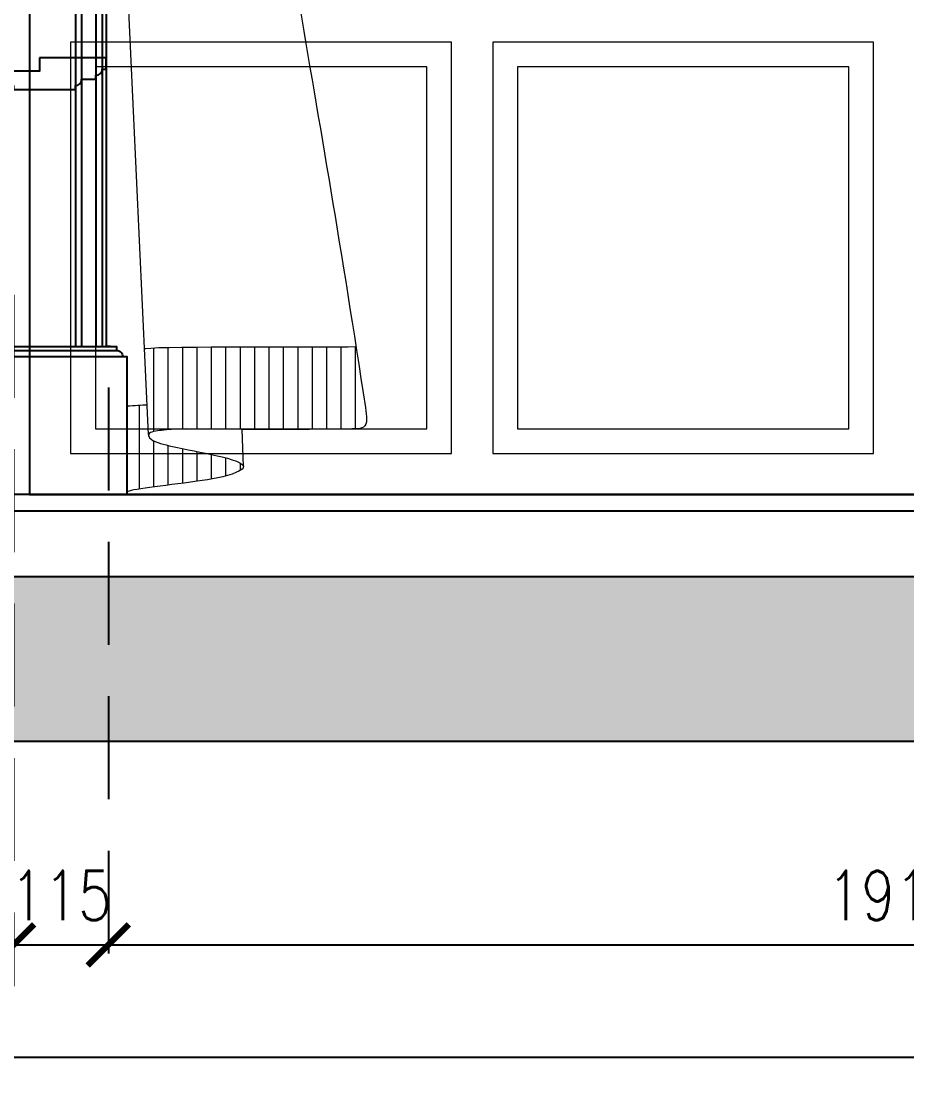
# Model space of a CAD drawing. Header units: inches. Extents: x -20583 to 399182, y -24453 to 525552.
# Drawn here: x 4391 to 5466, y 18129 to 19437 of the extents above; entities that cross this region are included whole.
import ezdxf

# ---------------------------------------------------------------- set-up
doc = ezdxf.new("R2010")
doc.units = ezdxf.units.IN
doc.header["$LTSCALE"] = 1000
doc.header["$MEASUREMENT"] = 0
doc.header["$PDMODE"] = 35
for name, pattern in [('DASHED', [0.75, 0.5, -0.25]), ('HIDDEN', [0.375, 0.25, -0.125]), ('HIDDEN2', [0.1875, 0.125, -0.0625])]:
    doc.linetypes.add(name, pattern=pattern)
for name, color, linetype in [('8', 8, 'Continuous'), ('A-DIM', 9, 'Continuous'), ('A-Hidden', 8, 'HIDDEN'), ('Layer1', 1, 'Continuous'), ('Layer3', 3, 'Continuous'), ('Layer7', 8, 'Continuous')]:
    doc.layers.add(name, color=color, linetype=linetype)
for name, color, linetype, lineweight in [('A-GLAZ', 134, 'Continuous', 18), ('Fabric', 253, 'Continuous', 0), ('Wood treillis', 111, 'Continuous', 0)]:
    doc.layers.add(name, color=color, linetype=linetype, lineweight=lineweight)
doc.styles.add('ZZ-Dim All', font='romans.shx', dxfattribs={"width": 0.8})
doc.dimstyles.new('DIM-100', dxfattribs={"dimscale": 50, "dimtxt": 1.25, "dimasz": 1, "dimexe": 1, "dimexo": 1, "dimgap": 0.6, "dimtad": 1, "dimdec": 0, "dimrnd": 5, "dimdsep": 46, "dimtxsty": 'ZZ-Dim All', "dimblk1": 'ARCHTICK', "dimblk2": 'ARCHTICK', "dimsah": 1, "dimcen": 1, "dimdle": 1, "dimclrd": 256, "dimclre": 8, "dimclrt": 256, "dimazin": 2, "dimtfac": 1, "dimtdec": 0, "dimtix": 1, "dimtmove": 2, "dimatfit": 2, "dimfxl": 0.1, "dimtolj": 1, "dimtzin": 0, "dimlwd": -1, "dimlwe": -1, "dimarcsym": 0})

# ---------------------------------------------------------------- blocks, each defined once
blk = doc.blocks.new('win-2100')
at = {"layer": 'A-GLAZ', "color": 8, "linetype": 'ByBlock', "lineweight": 0, "ltscale": 0.5, "elevation": 0}
for points in [[(-1000, -350), (-537.5, -350), (-537.5, 149.5), (-1000, 149.5)], [(-487.5, -350), (-25, -350), (-25, 149.5), (-487.5, 149.5)], [(-970, -320), (-567.5, -320), (-567.5, 119.5), (-970, 119.5)], [(-457.5, -320), (-55, -320), (-55, 119.5), (-457.5, 119.5)]]:
    blk.add_lwpolyline(points, close=True, dxfattribs=at)
at = {"layer": 'Layer1', "elevation": 0}
blk.add_lwpolyline([(-1050, 2000), (-1050, -400), (1050, -400), (1050, 2000)], dxfattribs=at)
blk = doc.blocks.new('MAK-GF10 structrual elev A')
at = {"layer": 'Layer7'}
h = blk.add_hatch(dxfattribs=at)
h.set_pattern_fill('AR-CONC', color=256, scale=10, style=0)
h.set_pattern_definition([(50, (-400019.973, -95237.583), (71.726018, -6.2752135), [7.5, -82.5]), (355, (-400019.97, -95237.58), (-13.875133, 75.219213), [6, -66]), (100.4514, (-400013.996, -95238.106), (57.850938, 68.943954), [6.374019, -70.114211]), (46.1842, (-400019.97, -95217.58), (106.724105, -16.551901), [11.25, -123.75]), (96.6356, (-400011.08, -95218.96), (93.46627, 97.411787), [9.56103, -105.1713]), (351.1842, (-400019.97, -95217.58), (93.466195, 97.41186), [9, -99]), (21, (-400009.973, -95222.583), (59.690705, -40.261889), [7.5, -82.5]), (326, (-400009.97, -95222.58), (24.331533, 72.515005), [6, -66]), (71.4514, (-400005, -95225.94), (84.022263, 32.25305), [6.374019, -70.114211]), (37.5, (-400019.973, -95237.583), (1.2159855, 33.2893854), [0, -65.2, 0, -67, 0, -66.25]), (7.5, (-400019.973, -95237.583), (26.3069537, 39.4411712), [0, -38.2, 0, -63.7, 0, -25.25]), (327.5, (-400042.273, -95237.583), (53.3822436, -2.2554872), [0, -25, 0, -78, 0, -103.5]), (317.5, (-400052.273, -95237.583), (58.318617, 10.010498), [0, -32.5, 0, -51.8, 0, -73.5])])
h.paths.add_polyline_path([(13544.6, 18762.1), (13544.6, 18562.1), (2747.6, 18562.1), (2747.6, 18762.1)])
at = {"layer": 'Layer1'}
for p, q in [((13544.6, 18862.1, 0), (3102.4, 18862.1, 0)), ((13544.6, 18842.1, 0), (3102.4, 18842.1, 0))]:
    blk.add_line(p, q, dxfattribs=at)
at = {"layer": 'Layer3'}
for p, q in [((13544.6, 18762.1, 0), (2747.6, 18762.1, 0)), ((13544.6, 18562.1, 0), (2747.6, 18562.1, 0))]:
    blk.add_line(p, q, dxfattribs=at)
at = {"layer": 'A-GLAZ'}
blk.add_blockref('win-2100', (5450.7, 19262.1, 0), dxfattribs=at)
blk = doc.blocks.new('curtain elev1')
at = {"layer": 'Fabric', "lineweight": 0}
for p, q in [((322606.7, -10300.7, 0), (322606.7, -10199.6, 0)), ((322624.2, -10298.6, 0), (322624.2, -10198.7, 0)), ((322641.7, -10297.7, 0), (322641.7, -10198.7, 0)), ((322659.2, -10297.8, 0), (322659.2, -10198.8, 0)), ((322676.7, -10297.9, 0), (322676.7, -10198.9, 0)), ((322694.2, -10298, 0), (322694.2, -10199, 0)), ((322711.7, -10298.1, 0), (322711.7, -10199.1, 0)), ((322729.2, -10298.2, 0), (322729.2, -10199.2, 0)), ((322746.7, -10298.3, 0), (322746.7, -10199.2, 0)), ((322764.2, -10298.3, 0), (322764.2, -10199.2, 0)), ((322781.7, -10298.2, 0), (322781.7, -10199.1, 0)), ((322799.2, -10298.2, 0), (322799.2, -10199, 0)), ((322816.7, -10298.1, 0), (322816.7, -10198.8, 0)), ((322834.2, -10297.9, 0), (322834.2, -10198.4, 0)), ((322851.7, -10297.5, 0), (322851.7, -10198, 0)), ((322589.2, -10370.6, 0), (322589.2, -10269.1, 0)), ((322606.7, -10368.1, 0), (322606.7, -10312.1, 0)), ((322624.2, -10365.8, 0), (322624.2, -10317.7, 0)), ((322641.7, -10363.5, 0), (322641.7, -10321.6, 0)), ((322659.2, -10361.2, 0), (322659.2, -10325.1, 0)), ((322676.7, -10358.6, 0), (322676.7, -10328.6, 0)), ((322694.2, -10354.7, 0), (322694.2, -10332.8, 0)), ((322711.7, -10347.9, 0), (322711.7, -10339.2, 0))]:
    blk.add_line(p, q, dxfattribs=at)
at = {"layer": 'Fabric', "lineweight": 0, "elevation": 0}
for points in [[(322600.3, -10304.2), (322549, -9204.4)], [(322715.4, -10342.9), (322713.9, -10298.2)]]:
    blk.add_lwpolyline(points, dxfattribs=at)
at = {"layer": 'Fabric', "lineweight": 0}
for points, knots in [([(322700, -9237.1, 0), (322700.3, -9239.4, 0), (322700.6, -9241.8, 0), (322701, -9244.2, 0), (322701, -9244.2, 0), (322701, -9244.2, 0), (322701, -9244.2, 0), (322756.3, -9660, 0), (322807, -9895.7, 0), (322867.3, -10296.7, 0), (322846.1, -10297.8, 0), (322766.9, -10298.5, 0), (322694.3, -10298.1, 0), (322628.8, -10297.5, 0), (322598.6, -10301.5, 0), (322602, -10312.1, 0), (322639.6, -10322, 0), (322679.7, -10328, 0), (322724.5, -10341.1, 0), (322697.9, -10355.6, 0), (322632.2, -10365.4, 0), (322577, -10371.2, 0), (322573.9, -10374.2, 0)], [204.389175, 204.389175, 204.389175, 204.389175, 209.256711, 209.256711, 209.256711, 209.258227, 209.258227, 209.258227, 1067.803273, 1090.343366, 1101.041024, 1124.788132, 1253.632328, 1281.505184, 1291.97919, 1296.93529, 1312.115972, 1346.838143, 1377.534104, 1387.5713, 1425.177123, 1520.355421, 1520.355421, 1520.355421, 1520.355421]), ([(322852.2, -10198, 0), (322852.2, -10198, 0), (322852.2, -10198, 0), (322852.1, -10198, 0), (322809.5, -10199.2, 0), (322619.6, -10197, 0), (322597, -10200.3, 0), (322597, -10200.3, 0), (322597, -10200.3, 0), (322597, -10200.3, 0), (322596.5, -10200.4, 0), (322596, -10200.4, 0), (322595.5, -10200.5, 0)], [1455.987288, 1455.987288, 1455.987288, 1455.987288, 1456.070777, 1456.070777, 1456.070777, 1546.846982, 1546.846982, 1546.846982, 1546.968879, 1546.968879, 1546.968879, 1548.937695, 1548.937695, 1548.937695, 1548.937695])]:
    blk.add_open_spline(points, degree=3, knots=knots, dxfattribs=at)
blk.add_open_spline([(322598.7, -10268.7, 0), (322591.6, -10269, 0), (322583.1, -10269.4, 0), (322573.9, -10270, 0)], degree=3, dxfattribs=at)
blk = doc.blocks.new('_ARCHTICK')
at = {"color": 0, "linetype": 'ByBlock', "const_width": 0.15}
blk.add_lwpolyline([(-0.5, -0.5), (0.5, 0.5)], dxfattribs=at)
blk = doc.blocks.new('*D375')
at = {"layer": 'A-DIM', "color": 8, "linetype": 'HIDDEN2', "transparency": 16777216}
for p, q in [((3486.8, 19104.6), (3486.8, 18265.2)), ((4381.5, 19104.6), (4381.5, 18265.2))]:
    blk.add_line(p, q, dxfattribs=at)
at = {"layer": 'A-DIM', "transparency": 16777216}
blk.add_line((3436.8, 18315.2), (4431.5, 18315.2), dxfattribs=at)
at = {"layer": 'Defpoints', "color": 0, "transparency": 16777216}
for p in [(3486.8, 19154.6, 0), (4381.5, 19154.6, 0), (4381.5, 18315.2)]:
    blk.add_point(p, dxfattribs=at)
at = {"layer": 'A-DIM', "transparency": 16777216, "xscale": 50, "yscale": 50, "zscale": 50, "rotation": 180}
blk.add_blockref('_ARCHTICK', (3486.8, 18315.2), dxfattribs=at)
at = {"layer": 'A-DIM', "transparency": 16777216, "xscale": 50, "yscale": 50, "zscale": 50}
blk.add_blockref('_ARCHTICK', (4381.5, 18315.2), dxfattribs=at)
at = {"layer": 'A-DIM', "color": 3, "transparency": 16777216, "insert": (3934.2, 18375.2), "char_height": 60, "attachment_point": 5, "style": 'ZZ-Dim All'}
blk.add_mtext('\\A1;895', dxfattribs=at)
blk = doc.blocks.new('*D376')
at = {"layer": 'A-DIM', "color": 8, "linetype": 'HIDDEN2', "transparency": 16777216}
for p, q in [((4381.5, 19104.6), (4381.5, 18265.2)), ((4496.5, 18992.1), (4496.5, 18265.2))]:
    blk.add_line(p, q, dxfattribs=at)
at = {"layer": 'A-DIM', "transparency": 16777216}
for p, q in [((4381.5, 18315.2), (4331.5, 18315.2)), ((4381.5, 18315.2), (4496.5, 18315.2)), ((4496.5, 18315.2), (4546.5, 18315.2))]:
    blk.add_line(p, q, dxfattribs=at)
at = {"layer": 'Defpoints', "color": 0, "transparency": 16777216}
for p in [(4381.5, 19154.6, 0), (4496.5, 19042.1, 0), (4496.5, 18315.2)]:
    blk.add_point(p, dxfattribs=at)
at = {"layer": 'A-DIM', "transparency": 16777216, "xscale": 50, "yscale": 50, "zscale": 50}
blk.add_blockref('_ARCHTICK', (4381.5, 18315.2), dxfattribs=at)
at = {"layer": 'A-DIM', "transparency": 16777216, "xscale": 50, "yscale": 50, "zscale": 50, "rotation": 180}
blk.add_blockref('_ARCHTICK', (4496.5, 18315.2), dxfattribs=at)
at = {"layer": 'A-DIM', "color": 3, "transparency": 16777216, "insert": (4439, 18375.2), "char_height": 60, "attachment_point": 5, "style": 'ZZ-Dim All'}
blk.add_mtext('\\A1;115', dxfattribs=at)
blk = doc.blocks.new('*D377')
at = {"layer": 'A-DIM', "color": 8, "linetype": 'HIDDEN2', "transparency": 16777216}
for p, q in [((4496.5, 18992.1), (4496.5, 18265.2)), ((6407.3, 18992.1), (6407.3, 18265.2))]:
    blk.add_line(p, q, dxfattribs=at)
at = {"layer": 'A-DIM', "transparency": 16777216}
blk.add_line((4446.5, 18315.2), (6457.3, 18315.2), dxfattribs=at)
at = {"layer": 'Defpoints', "color": 0, "transparency": 16777216}
for p in [(4496.5, 19042.1, 0), (6407.3, 19042.1, 0), (6407.3, 18315.2)]:
    blk.add_point(p, dxfattribs=at)
at = {"layer": 'A-DIM', "transparency": 16777216, "xscale": 50, "yscale": 50, "zscale": 50, "rotation": 180}
blk.add_blockref('_ARCHTICK', (4496.5, 18315.2), dxfattribs=at)
at = {"layer": 'A-DIM', "transparency": 16777216, "xscale": 50, "yscale": 50, "zscale": 50}
blk.add_blockref('_ARCHTICK', (6407.3, 18315.2), dxfattribs=at)
at = {"layer": 'A-DIM', "color": 3, "transparency": 16777216, "insert": (5451.9, 18375.2), "char_height": 60, "attachment_point": 5, "style": 'ZZ-Dim All'}
blk.add_mtext('\\A1;1910', dxfattribs=at)
blk = doc.blocks.new('*D391')
at = {"layer": 'A-DIM', "color": 8, "linetype": 'HIDDEN2', "transparency": 16777216}
for p, q in [((3122.4, 18812.1), (3122.4, 18128.7)), ((12982.4, 18812.1), (12982.4, 18128.7))]:
    blk.add_line(p, q, dxfattribs=at)
at = {"layer": 'A-DIM', "transparency": 16777216}
blk.add_line((3072.4, 18178.7), (13032.4, 18178.7), dxfattribs=at)
at = {"layer": 'Defpoints', "color": 0, "transparency": 16777216}
for p in [(3122.4, 18862.1, 0), (12982.4, 18862.1, 0), (12982.4, 18178.7)]:
    blk.add_point(p, dxfattribs=at)
at = {"layer": 'A-DIM', "transparency": 16777216, "xscale": 50, "yscale": 50, "zscale": 50, "rotation": 180}
blk.add_blockref('_ARCHTICK', (3122.4, 18178.7), dxfattribs=at)
at = {"layer": 'A-DIM', "transparency": 16777216, "xscale": 50, "yscale": 50, "zscale": 50}
blk.add_blockref('_ARCHTICK', (12982.4, 18178.7), dxfattribs=at)
at = {"layer": 'A-DIM', "color": 3, "transparency": 16777216, "insert": (8052.4, 18238.7), "char_height": 60, "attachment_point": 5, "style": 'ZZ-Dim All'}
blk.add_mtext('\\A1;9860', dxfattribs=at)

msp = doc.modelspace()

# ---------------------------------------------------------------- linework, layer by layer
at = {"layer": 'A-Hidden', "linetype": 'DASHED', "lineweight": 0, "ltscale": 10}
msp.add_line((15334.4, 18862.1, 0), (2054.3, 18862.1, 0), dxfattribs=at)
at = {"layer": 'Wood treillis', "lineweight": -2}
for p, q in [((3386.6, 19037.1, 0), (4506.5, 19037.1, 0)), ((3871.7, 19042.1, 0), (4494, 19042.1, 0)), ((3394.1, 19029.6, 0), (4514, 19029.6, 0))]:
    msp.add_line(p, q, dxfattribs=at)
at = {"layer": 'Wood treillis', "lineweight": -2, "elevation": 0}
for points in [[(6444.8, 19042.1), (6444.8, 20880.4, 1), (4456.5, 20880.4), (4456.5, 19042.1)], [(6437.3, 19042.1), (6437.3, 20880.4, 1), (4464, 20880.4), (4464, 19042.1)], [(6419.8, 19042.1), (6419.8, 20880.4, 1), (4481.5, 20880.4), (4481.5, 19042.1)], [(6412.3, 19042.1), (6412.3, 20880.4, 1), (4489, 20880.4), (4489, 19042.1)], [(6407.3, 19042.1), (6407.3, 20880.4, 1), (4494, 20880.4), (4494, 19042.1)], [(4499, 19042.1), (4494, 19042.1), (4494, 19042.1), (4494, 19042.1), (4506.5, 19042.1), (4506.5, 19037.1, -0.414214), (4514, 19029.6), (4519, 19029.6), (4519, 18862.1)]]:
    msp.add_lwpolyline(points, format="xyb", dxfattribs=at)
at = {"layer": 'Wood treillis', "color": 0, "lineweight": -2, "elevation": 0}
msp.add_lwpolyline([(4412.7, 19392.5), (4412.7, 19376.4), (4369, 19376.4), (4369, 19366.4), (4374, 19366.4, 0.414214), (4381.5, 19358.9), (4381.5, 19353.9), (4456.5, 19353.9), (4456.5, 19358.9, 0.414214), (4464, 19366.4), (4469, 19366.4), (4469, 19366.4), (4481.5, 19366.4), (4481.5, 19371.4, 0.414214), (4489, 19378.9), (4494, 19378.9), (4494, 19392.5)], format="xyb", close=True, dxfattribs=at)

# ---------------------------------------------------------------- block references
msp.add_blockref('curtain elev1', (-318054.9, 29239.4, 0))
at = {"layer": '8', "color": 2}
msp.add_blockref('MAK-GF10 structrual elev A', (0, 0), dxfattribs=at)

# ---------------------------------------------------------------- dimensions: what is measured, and where the dimension line sits
at = {"layer": 'A-DIM'}
for base, p1, p2, picture, middle in [((4381.5, 18315.2), (3486.8, 19154.6, 0), (4381.5, 19154.6, 0), '*D375', (3934.2, 18375.2)), ((4496.5, 18315.2), (4381.5, 19154.6, 0), (4496.5, 19042.1, 0), '*D376', (4439, 18375.2)), ((6407.3, 18315.2), (4496.5, 19042.1, 0), (6407.3, 19042.1, 0), '*D377', (5451.9, 18375.2)), ((12982.4, 18178.7), (3122.4, 18862.1, 0), (12982.4, 18862.1, 0), '*D391', (8052.4, 18238.7))]:
    dim = msp.add_linear_dim(base=base, p1=p1, p2=p2, dimstyle='DIM-100', override={"dimtxt": 1.2, "dimclrt": 3}, dxfattribs=at)
    dim.commit()
    dim.dimension.update_dxf_attribs({"geometry": picture, "text_midpoint": middle})

doc.saveas('drawing.dxf')
